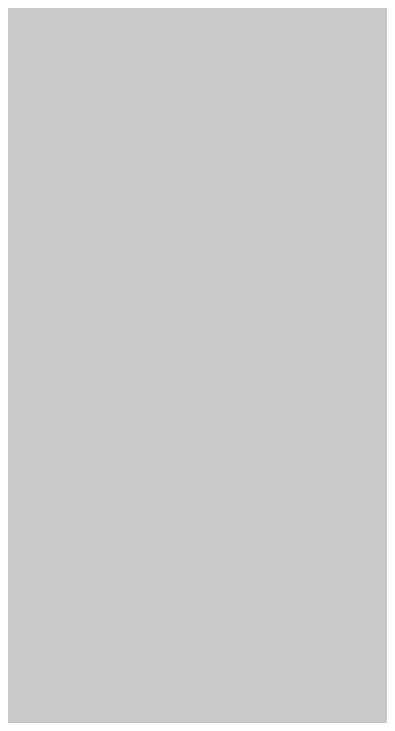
# Model space of a CAD drawing. Header units: metres. Extents: x 5050628 to 5051714, y 2427166 to 2427740.
# Drawn here: x 5051246.131 to 5051247.553, y 2427337.846 to 2427340.57 of the extents above; entities that cross this region are included whole.
import ezdxf

# ---------------------------------------------------------------- set-up
doc = ezdxf.new("R2010")
doc.units = ezdxf.units.M
doc.layers.add('ORTOFOTO', color=7, linetype='Continuous')
doc.layers.add('PAV_RIGIDO_LOSAS', color=9, linetype='Continuous', true_color=0xc3c0b9)
picture_1 = doc.add_image_def('image1.jpg', size_in_pixel=(6889, 5778))

msp = doc.modelspace()

# ---------------------------------------------------------------- hatches: boundary and pattern name
at = {"layer": 'PAV_RIGIDO_LOSAS', "true_color": 0xc0bdb6}
msp.add_hatch(color=256, dxfattribs=at).paths.add_polyline_path([(5051246.0956, 2427337.0106), (5051244.4289, 2427340.0883), (5051244.6487, 2427340.2073), (5051244.8686, 2427340.3264), (5051245.0884, 2427340.4455), (5051245.3082, 2427340.5645), (5051245.5281, 2427340.6836), (5051245.7479, 2427340.8026), (5051245.9677, 2427340.9217), (5051246.1875, 2427341.0407), (5051246.4074, 2427341.1598), (5051246.6272, 2427341.2788), (5051246.847, 2427341.3979), (5051247.0669, 2427341.5169), (5051247.2867, 2427341.636), (5051247.5065, 2427341.755), (5051247.7264, 2427341.8741), (5051249.3931, 2427338.7964), (5051249.1733, 2427338.6774), (5051248.9535, 2427338.5583), (5051248.7336, 2427338.4393), (5051248.5138, 2427338.3202), (5051248.294, 2427338.2012), (5051248.0741, 2427338.0821), (5051247.8543, 2427337.9631), (5051247.6345, 2427337.844), (5051247.4146, 2427337.725), (5051247.1948, 2427337.6059), (5051246.975, 2427337.4868), (5051246.7551, 2427337.3678), (5051246.5353, 2427337.2487), (5051246.3155, 2427337.1297)])

# ---------------------------------------------------------------- pictures from other files: only their frames are drawn
at = {"layer": 'ORTOFOTO'}
image = msp.add_image(picture_1, insert=(5050758.8887, 2427166.4673), size_in_units=(683.8504, 573.5647), dxfattribs=at)
image.dxf.flags = 11

doc.saveas('drawing.dxf')
